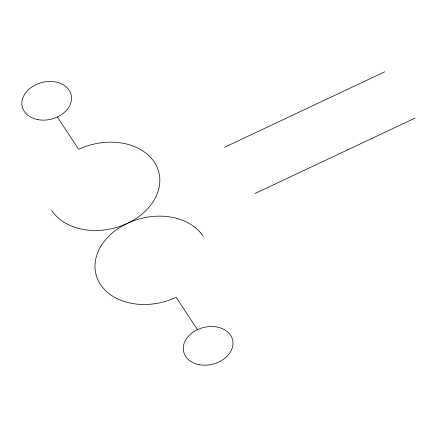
<?xml version="1.0" encoding="UTF-8"?>
<svg xmlns="http://www.w3.org/2000/svg" width="437" height="437" viewBox="0 0 437 437"><rect width="100%" height="100%" fill="white"/><g stroke="black" fill="none" stroke-linecap="round" stroke-linejoin="round"><path stroke-width="0.66" d="M224.389 147.34L384.691 71.821M254.847 193.58L415.15 118.056M57.351 116.985L78.676 149.35A57.526 43.219 -14 0 1 154.337 162.171A57.526 43.219 -14 0 1 127.407 223.329A57.526 43.219 -14 0 0 100.483 284.482A57.526 43.219 -14 0 0 176.144 297.302L197.464 329.667M203.074 236.149A57.526 43.219 -14 0 0 127.407 223.329A57.526 43.219 -14 0 1 51.746 210.508M199.239 364.671A25.166 18.906 -14 0 0 232.664 340.265A25.166 18.906 -14 0 0 192.477 332.617A25.166 18.906 -14 0 0 199.239 364.671M37.806 119.623A25.166 18.906 -14 0 0 71.231 95.217A25.166 18.906 -14 0 0 31.043 87.569A25.166 18.906 -14 0 0 37.806 119.623"/></g></svg>
